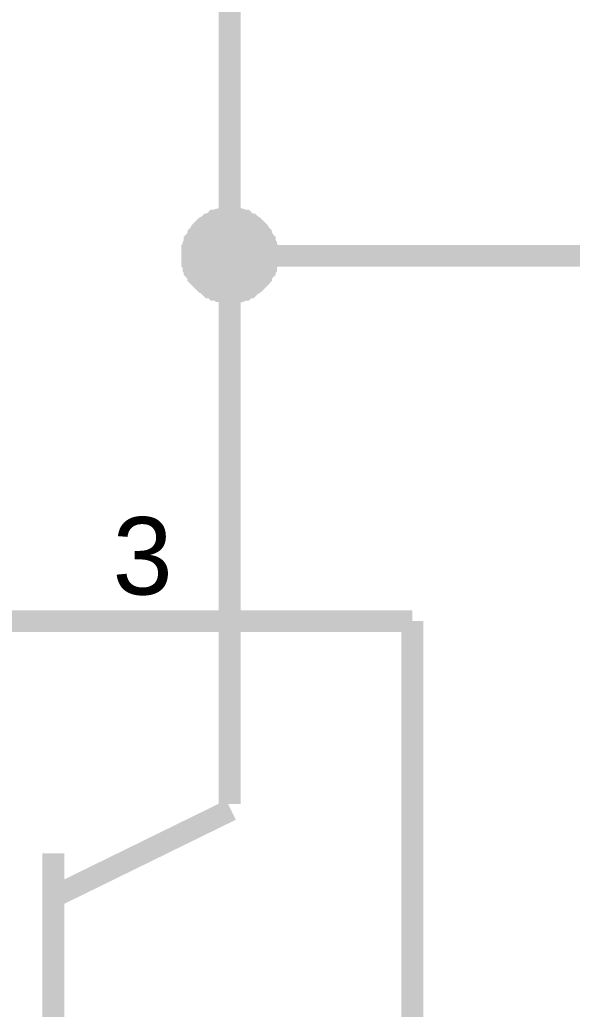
# Model space of a CAD drawing. Header units: millimetres. Extents: x -2024 to 917, y -725 to 13.
# Drawn here: x -1886.8 to -1879.24, y -621.99 to -608.44 of the extents above; entities that cross this region are included whole.
import ezdxf

# ---------------------------------------------------------------- set-up
doc = ezdxf.new("R2010")
doc.units = ezdxf.units.MM
doc.styles.get("Standard").update_dxf_attribs({"font": 'arial.ttf'})

msp = doc.modelspace()

# ---------------------------------------------------------------- linework, layer by layer
at = {"color": 7}
for points, const_width in [([(-1883.926, -606.674), (-1883.926, -609.174)], 0.3), ([(-1883.926, -609.174), (-1883.926, -611.675), (-1883.926, -614.175)], 0.3), ([(-1884.439, -611.675), (-1884.439, -611.641), (-1884.439, -611.625), (-1884.439, -611.592), (-1884.422, -611.575), (-1884.422, -611.542), (-1884.422, -611.526), (-1884.406, -611.492), (-1884.406, -611.476), (-1884.389, -611.459), (-1884.373, -611.426), (-1884.356, -611.41), (-1884.356, -611.393), (-1884.34, -611.377), (-1884.323, -611.343), (-1884.307, -611.327), (-1884.29, -611.31), (-1884.274, -611.294), (-1884.257, -611.277), (-1884.224, -611.261), (-1884.207, -611.244), (-1884.191, -611.244), (-1884.174, -611.227), (-1884.141, -611.211), (-1884.125, -611.194), (-1884.108, -611.194), (-1884.075, -611.178), (-1884.058, -611.178), (-1884.025, -611.178), (-1884.009, -611.161), (-1883.976, -611.161), (-1883.959, -611.161), (-1883.926, -611.161)], 0.3), ([(-1884.439, -611.675), (-1884.439, -611.641), (-1884.439, -611.625), (-1884.439, -611.592), (-1884.422, -611.575), (-1884.422, -611.542), (-1884.422, -611.526), (-1884.406, -611.492), (-1884.406, -611.476), (-1884.389, -611.459), (-1884.373, -611.426), (-1884.356, -611.41), (-1884.356, -611.393), (-1884.34, -611.377), (-1884.323, -611.343), (-1884.307, -611.327), (-1884.29, -611.31), (-1884.274, -611.294), (-1884.257, -611.277), (-1884.224, -611.261), (-1884.207, -611.244), (-1884.191, -611.244), (-1884.174, -611.227), (-1884.141, -611.211), (-1884.125, -611.194), (-1884.108, -611.194), (-1884.075, -611.178), (-1884.058, -611.178), (-1884.025, -611.178), (-1884.009, -611.161), (-1883.976, -611.161), (-1883.959, -611.161), (-1883.926, -611.161)], 0.3), ([(-1884.439, -611.675), (-1884.439, -611.641), (-1884.439, -611.625), (-1884.439, -611.592), (-1884.422, -611.575), (-1884.422, -611.542), (-1884.422, -611.526), (-1884.406, -611.492), (-1884.406, -611.476), (-1884.389, -611.459), (-1884.373, -611.426), (-1884.356, -611.41), (-1884.356, -611.393), (-1884.34, -611.377), (-1884.323, -611.343), (-1884.307, -611.327), (-1884.29, -611.31), (-1884.274, -611.294), (-1884.257, -611.277), (-1884.224, -611.261), (-1884.207, -611.244), (-1884.191, -611.244), (-1884.174, -611.227), (-1884.141, -611.211), (-1884.125, -611.194), (-1884.108, -611.194), (-1884.075, -611.178), (-1884.058, -611.178), (-1884.025, -611.178), (-1884.009, -611.161), (-1883.976, -611.161), (-1883.959, -611.161), (-1883.926, -611.161)], 0.3), ([(-1884.439, -611.675), (-1884.439, -611.641), (-1884.439, -611.625), (-1884.439, -611.592), (-1884.422, -611.575), (-1884.422, -611.542), (-1884.422, -611.526), (-1884.406, -611.492), (-1884.406, -611.476), (-1884.389, -611.459), (-1884.373, -611.426), (-1884.356, -611.41), (-1884.356, -611.393), (-1884.34, -611.377), (-1884.323, -611.343), (-1884.307, -611.327), (-1884.29, -611.31), (-1884.274, -611.294), (-1884.257, -611.277), (-1884.224, -611.261), (-1884.207, -611.244), (-1884.191, -611.244), (-1884.174, -611.227), (-1884.141, -611.211), (-1884.125, -611.194), (-1884.108, -611.194), (-1884.075, -611.178), (-1884.058, -611.178), (-1884.025, -611.178), (-1884.009, -611.161), (-1883.976, -611.161), (-1883.959, -611.161), (-1883.926, -611.161)], 0.3), ([(-1883.926, -611.161), (-1883.926, -611.161)], 0.3), ([(-1883.926, -611.161), (-1883.893, -611.161), (-1883.876, -611.161), (-1883.843, -611.161), (-1883.827, -611.178), (-1883.794, -611.178), (-1883.777, -611.178), (-1883.744, -611.194), (-1883.727, -611.194), (-1883.711, -611.211), (-1883.678, -611.227), (-1883.661, -611.244), (-1883.645, -611.244), (-1883.628, -611.261), (-1883.595, -611.277), (-1883.578, -611.294), (-1883.562, -611.31), (-1883.545, -611.327), (-1883.529, -611.343), (-1883.512, -611.377), (-1883.496, -611.393), (-1883.496, -611.41), (-1883.479, -611.426), (-1883.463, -611.459), (-1883.446, -611.476), (-1883.446, -611.492), (-1883.429, -611.526), (-1883.429, -611.542), (-1883.429, -611.575), (-1883.413, -611.592), (-1883.413, -611.625), (-1883.413, -611.641), (-1883.413, -611.675)], 0.3), ([(-1883.926, -611.161), (-1883.926, -611.161)], 0.3), ([(-1883.926, -611.161), (-1883.893, -611.161), (-1883.876, -611.161), (-1883.843, -611.161), (-1883.827, -611.178), (-1883.794, -611.178), (-1883.777, -611.178), (-1883.744, -611.194), (-1883.727, -611.194), (-1883.711, -611.211), (-1883.678, -611.227), (-1883.661, -611.244), (-1883.645, -611.244), (-1883.628, -611.261), (-1883.595, -611.277), (-1883.578, -611.294), (-1883.562, -611.31), (-1883.545, -611.327), (-1883.529, -611.343), (-1883.512, -611.377), (-1883.496, -611.393), (-1883.496, -611.41), (-1883.479, -611.426), (-1883.463, -611.459), (-1883.446, -611.476), (-1883.446, -611.492), (-1883.429, -611.526), (-1883.429, -611.542), (-1883.429, -611.575), (-1883.413, -611.592), (-1883.413, -611.625), (-1883.413, -611.641), (-1883.413, -611.675)], 0.3), ([(-1883.926, -611.161), (-1883.926, -611.161)], 0.3), ([(-1883.926, -611.161), (-1883.893, -611.161), (-1883.876, -611.161), (-1883.843, -611.161), (-1883.827, -611.178), (-1883.794, -611.178), (-1883.777, -611.178), (-1883.744, -611.194), (-1883.727, -611.194), (-1883.711, -611.211), (-1883.678, -611.227), (-1883.661, -611.244), (-1883.645, -611.244), (-1883.628, -611.261), (-1883.595, -611.277), (-1883.578, -611.294), (-1883.562, -611.31), (-1883.545, -611.327), (-1883.529, -611.343), (-1883.512, -611.377), (-1883.496, -611.393), (-1883.496, -611.41), (-1883.479, -611.426), (-1883.463, -611.459), (-1883.446, -611.476), (-1883.446, -611.492), (-1883.429, -611.526), (-1883.429, -611.542), (-1883.429, -611.575), (-1883.413, -611.592), (-1883.413, -611.625), (-1883.413, -611.641), (-1883.413, -611.675)], 0.3), ([(-1883.926, -611.161), (-1883.926, -611.161)], 0.3), ([(-1883.926, -611.161), (-1883.893, -611.161), (-1883.876, -611.161), (-1883.843, -611.161), (-1883.827, -611.178), (-1883.794, -611.178), (-1883.777, -611.178), (-1883.744, -611.194), (-1883.727, -611.194), (-1883.711, -611.211), (-1883.678, -611.227), (-1883.661, -611.244), (-1883.645, -611.244), (-1883.628, -611.261), (-1883.595, -611.277), (-1883.578, -611.294), (-1883.562, -611.31), (-1883.545, -611.327), (-1883.529, -611.343), (-1883.512, -611.377), (-1883.496, -611.393), (-1883.496, -611.41), (-1883.479, -611.426), (-1883.463, -611.459), (-1883.446, -611.476), (-1883.446, -611.492), (-1883.429, -611.526), (-1883.429, -611.542), (-1883.429, -611.575), (-1883.413, -611.592), (-1883.413, -611.625), (-1883.413, -611.641), (-1883.413, -611.675)], 0.3), ([(-1884.439, -611.675), (-1884.439, -611.641), (-1884.439, -611.625), (-1884.439, -611.592), (-1884.422, -611.575), (-1884.422, -611.542), (-1884.422, -611.526), (-1884.406, -611.492), (-1884.406, -611.476), (-1884.389, -611.459), (-1884.373, -611.426), (-1884.356, -611.41), (-1884.356, -611.393), (-1884.34, -611.377), (-1884.323, -611.343), (-1884.307, -611.327), (-1884.29, -611.31), (-1884.274, -611.294), (-1884.257, -611.277), (-1884.224, -611.261), (-1884.207, -611.244), (-1884.191, -611.244), (-1884.174, -611.227), (-1884.141, -611.211), (-1884.125, -611.194), (-1884.108, -611.194), (-1884.075, -611.178), (-1884.058, -611.178), (-1884.025, -611.178), (-1884.009, -611.161), (-1883.976, -611.161), (-1883.959, -611.161), (-1883.926, -611.161)], 0.0991), ([(-1884.439, -611.675), (-1884.439, -611.641), (-1884.439, -611.625), (-1884.439, -611.592), (-1884.422, -611.575), (-1884.422, -611.542), (-1884.422, -611.526), (-1884.406, -611.492), (-1884.406, -611.476), (-1884.389, -611.459), (-1884.373, -611.426), (-1884.356, -611.41), (-1884.356, -611.393), (-1884.34, -611.377), (-1884.323, -611.343), (-1884.307, -611.327), (-1884.29, -611.31), (-1884.274, -611.294), (-1884.257, -611.277), (-1884.224, -611.261), (-1884.207, -611.244), (-1884.191, -611.244), (-1884.174, -611.227), (-1884.141, -611.211), (-1884.125, -611.194), (-1884.108, -611.194), (-1884.075, -611.178), (-1884.058, -611.178), (-1884.025, -611.178), (-1884.009, -611.161), (-1883.976, -611.161), (-1883.959, -611.161), (-1883.926, -611.161)], 0.0991), ([(-1884.439, -611.675), (-1884.439, -611.641), (-1884.439, -611.625), (-1884.439, -611.592), (-1884.422, -611.575), (-1884.422, -611.542), (-1884.422, -611.526), (-1884.406, -611.492), (-1884.406, -611.476), (-1884.389, -611.459), (-1884.373, -611.426), (-1884.356, -611.41), (-1884.356, -611.393), (-1884.34, -611.377), (-1884.323, -611.343), (-1884.307, -611.327), (-1884.29, -611.31), (-1884.274, -611.294), (-1884.257, -611.277), (-1884.224, -611.261), (-1884.207, -611.244), (-1884.191, -611.244), (-1884.174, -611.227), (-1884.141, -611.211), (-1884.125, -611.194), (-1884.108, -611.194), (-1884.075, -611.178), (-1884.058, -611.178), (-1884.025, -611.178), (-1884.009, -611.161), (-1883.976, -611.161), (-1883.959, -611.161), (-1883.926, -611.161)], 0.0991), ([(-1884.439, -611.675), (-1884.439, -611.641), (-1884.439, -611.625), (-1884.439, -611.592), (-1884.422, -611.575), (-1884.422, -611.542), (-1884.422, -611.526), (-1884.406, -611.492), (-1884.406, -611.476), (-1884.389, -611.459), (-1884.373, -611.426), (-1884.356, -611.41), (-1884.356, -611.393), (-1884.34, -611.377), (-1884.323, -611.343), (-1884.307, -611.327), (-1884.29, -611.31), (-1884.274, -611.294), (-1884.257, -611.277), (-1884.224, -611.261), (-1884.207, -611.244), (-1884.191, -611.244), (-1884.174, -611.227), (-1884.141, -611.211), (-1884.125, -611.194), (-1884.108, -611.194), (-1884.075, -611.178), (-1884.058, -611.178), (-1884.025, -611.178), (-1884.009, -611.161), (-1883.976, -611.161), (-1883.959, -611.161), (-1883.926, -611.161)], 0.0991), ([(-1883.926, -611.161), (-1883.926, -611.161)], 0.0991), ([(-1883.926, -611.161), (-1883.893, -611.161), (-1883.876, -611.161), (-1883.843, -611.161), (-1883.827, -611.178), (-1883.794, -611.178), (-1883.777, -611.178), (-1883.744, -611.194), (-1883.727, -611.194), (-1883.711, -611.211), (-1883.678, -611.227), (-1883.661, -611.244), (-1883.645, -611.244), (-1883.628, -611.261), (-1883.595, -611.277), (-1883.578, -611.294), (-1883.562, -611.31), (-1883.545, -611.327), (-1883.529, -611.343), (-1883.512, -611.377), (-1883.496, -611.393), (-1883.496, -611.41), (-1883.479, -611.426), (-1883.463, -611.459), (-1883.446, -611.476), (-1883.446, -611.492), (-1883.429, -611.526), (-1883.429, -611.542), (-1883.429, -611.575), (-1883.413, -611.592), (-1883.413, -611.625), (-1883.413, -611.641), (-1883.413, -611.675)], 0.0991), ([(-1883.926, -611.161), (-1883.926, -611.161)], 0.0991), ([(-1883.926, -611.161), (-1883.893, -611.161), (-1883.876, -611.161), (-1883.843, -611.161), (-1883.827, -611.178), (-1883.794, -611.178), (-1883.777, -611.178), (-1883.744, -611.194), (-1883.727, -611.194), (-1883.711, -611.211), (-1883.678, -611.227), (-1883.661, -611.244), (-1883.645, -611.244), (-1883.628, -611.261), (-1883.595, -611.277), (-1883.578, -611.294), (-1883.562, -611.31), (-1883.545, -611.327), (-1883.529, -611.343), (-1883.512, -611.377), (-1883.496, -611.393), (-1883.496, -611.41), (-1883.479, -611.426), (-1883.463, -611.459), (-1883.446, -611.476), (-1883.446, -611.492), (-1883.429, -611.526), (-1883.429, -611.542), (-1883.429, -611.575), (-1883.413, -611.592), (-1883.413, -611.625), (-1883.413, -611.641), (-1883.413, -611.675)], 0.0991), ([(-1883.926, -611.161), (-1883.926, -611.161)], 0.0991), ([(-1883.926, -611.161), (-1883.893, -611.161), (-1883.876, -611.161), (-1883.843, -611.161), (-1883.827, -611.178), (-1883.794, -611.178), (-1883.777, -611.178), (-1883.744, -611.194), (-1883.727, -611.194), (-1883.711, -611.211), (-1883.678, -611.227), (-1883.661, -611.244), (-1883.645, -611.244), (-1883.628, -611.261), (-1883.595, -611.277), (-1883.578, -611.294), (-1883.562, -611.31), (-1883.545, -611.327), (-1883.529, -611.343), (-1883.512, -611.377), (-1883.496, -611.393), (-1883.496, -611.41), (-1883.479, -611.426), (-1883.463, -611.459), (-1883.446, -611.476), (-1883.446, -611.492), (-1883.429, -611.526), (-1883.429, -611.542), (-1883.429, -611.575), (-1883.413, -611.592), (-1883.413, -611.625), (-1883.413, -611.641), (-1883.413, -611.675)], 0.0991), ([(-1883.926, -611.161), (-1883.926, -611.161)], 0.0991), ([(-1883.926, -611.161), (-1883.893, -611.161), (-1883.876, -611.161), (-1883.843, -611.161), (-1883.827, -611.178), (-1883.794, -611.178), (-1883.777, -611.178), (-1883.744, -611.194), (-1883.727, -611.194), (-1883.711, -611.211), (-1883.678, -611.227), (-1883.661, -611.244), (-1883.645, -611.244), (-1883.628, -611.261), (-1883.595, -611.277), (-1883.578, -611.294), (-1883.562, -611.31), (-1883.545, -611.327), (-1883.529, -611.343), (-1883.512, -611.377), (-1883.496, -611.393), (-1883.496, -611.41), (-1883.479, -611.426), (-1883.463, -611.459), (-1883.446, -611.476), (-1883.446, -611.492), (-1883.429, -611.526), (-1883.429, -611.542), (-1883.429, -611.575), (-1883.413, -611.592), (-1883.413, -611.625), (-1883.413, -611.641), (-1883.413, -611.675)], 0.0991), ([(-1883.926, -612.171), (-1883.959, -612.171), (-1883.976, -612.171), (-1884.009, -612.171), (-1884.025, -612.155), (-1884.058, -612.155), (-1884.075, -612.155), (-1884.108, -612.138), (-1884.125, -612.138), (-1884.141, -612.122), (-1884.174, -612.105), (-1884.191, -612.105), (-1884.207, -612.089), (-1884.224, -612.072), (-1884.257, -612.055), (-1884.274, -612.039), (-1884.29, -612.022), (-1884.307, -612.006), (-1884.323, -611.989), (-1884.34, -611.973), (-1884.356, -611.956), (-1884.356, -611.94), (-1884.373, -611.906), (-1884.389, -611.89), (-1884.406, -611.873), (-1884.406, -611.84), (-1884.422, -611.824), (-1884.422, -611.807), (-1884.422, -611.774), (-1884.439, -611.757), (-1884.439, -611.724), (-1884.439, -611.708), (-1884.439, -611.675)], 0.3), ([(-1884.439, -611.675), (-1884.439, -611.675)], 0.3), ([(-1883.926, -612.171), (-1883.959, -612.171), (-1883.976, -612.171), (-1884.009, -612.171), (-1884.025, -612.155), (-1884.058, -612.155), (-1884.075, -612.155), (-1884.108, -612.138), (-1884.125, -612.138), (-1884.141, -612.122), (-1884.174, -612.105), (-1884.191, -612.105), (-1884.207, -612.089), (-1884.224, -612.072), (-1884.257, -612.055), (-1884.274, -612.039), (-1884.29, -612.022), (-1884.307, -612.006), (-1884.323, -611.989), (-1884.34, -611.973), (-1884.356, -611.956), (-1884.356, -611.94), (-1884.373, -611.906), (-1884.389, -611.89), (-1884.406, -611.873), (-1884.406, -611.84), (-1884.422, -611.824), (-1884.422, -611.807), (-1884.422, -611.774), (-1884.439, -611.757), (-1884.439, -611.724), (-1884.439, -611.708), (-1884.439, -611.675)], 0.3), ([(-1884.439, -611.675), (-1884.439, -611.675)], 0.3), ([(-1883.926, -612.171), (-1883.959, -612.171), (-1883.976, -612.171), (-1884.009, -612.171), (-1884.025, -612.155), (-1884.058, -612.155), (-1884.075, -612.155), (-1884.108, -612.138), (-1884.125, -612.138), (-1884.141, -612.122), (-1884.174, -612.105), (-1884.191, -612.105), (-1884.207, -612.089), (-1884.224, -612.072), (-1884.257, -612.055), (-1884.274, -612.039), (-1884.29, -612.022), (-1884.307, -612.006), (-1884.323, -611.989), (-1884.34, -611.973), (-1884.356, -611.956), (-1884.356, -611.94), (-1884.373, -611.906), (-1884.389, -611.89), (-1884.406, -611.873), (-1884.406, -611.84), (-1884.422, -611.824), (-1884.422, -611.807), (-1884.422, -611.774), (-1884.439, -611.757), (-1884.439, -611.724), (-1884.439, -611.708), (-1884.439, -611.675)], 0.3), ([(-1884.439, -611.675), (-1884.439, -611.675)], 0.3), ([(-1883.926, -612.171), (-1883.959, -612.171), (-1883.976, -612.171), (-1884.009, -612.171), (-1884.025, -612.155), (-1884.058, -612.155), (-1884.075, -612.155), (-1884.108, -612.138), (-1884.125, -612.138), (-1884.141, -612.122), (-1884.174, -612.105), (-1884.191, -612.105), (-1884.207, -612.089), (-1884.224, -612.072), (-1884.257, -612.055), (-1884.274, -612.039), (-1884.29, -612.022), (-1884.307, -612.006), (-1884.323, -611.989), (-1884.34, -611.973), (-1884.356, -611.956), (-1884.356, -611.94), (-1884.373, -611.906), (-1884.389, -611.89), (-1884.406, -611.873), (-1884.406, -611.84), (-1884.422, -611.824), (-1884.422, -611.807), (-1884.422, -611.774), (-1884.439, -611.757), (-1884.439, -611.724), (-1884.439, -611.708), (-1884.439, -611.675)], 0.3), ([(-1884.439, -611.675), (-1884.439, -611.675)], 0.3), ([(-1873.929, -617.917), (-1873.929, -611.675), (-1883.926, -611.675)], 0.3), ([(-1883.413, -611.675), (-1883.413, -611.708), (-1883.413, -611.724), (-1883.413, -611.757), (-1883.429, -611.774), (-1883.429, -611.807), (-1883.429, -611.824), (-1883.446, -611.84), (-1883.446, -611.873), (-1883.463, -611.89), (-1883.479, -611.906), (-1883.496, -611.94), (-1883.496, -611.956), (-1883.512, -611.973), (-1883.529, -611.989), (-1883.545, -612.006), (-1883.562, -612.022), (-1883.578, -612.039), (-1883.595, -612.055), (-1883.628, -612.072), (-1883.645, -612.089), (-1883.661, -612.105), (-1883.678, -612.105), (-1883.711, -612.122), (-1883.727, -612.138), (-1883.744, -612.138), (-1883.777, -612.155), (-1883.794, -612.155), (-1883.827, -612.155), (-1883.843, -612.171), (-1883.876, -612.171), (-1883.893, -612.171), (-1883.926, -612.171)], 0.3), ([(-1883.413, -611.675), (-1883.413, -611.708), (-1883.413, -611.724), (-1883.413, -611.757), (-1883.429, -611.774), (-1883.429, -611.807), (-1883.429, -611.824), (-1883.446, -611.84), (-1883.446, -611.873), (-1883.463, -611.89), (-1883.479, -611.906), (-1883.496, -611.94), (-1883.496, -611.956), (-1883.512, -611.973), (-1883.529, -611.989), (-1883.545, -612.006), (-1883.562, -612.022), (-1883.578, -612.039), (-1883.595, -612.055), (-1883.628, -612.072), (-1883.645, -612.089), (-1883.661, -612.105), (-1883.678, -612.105), (-1883.711, -612.122), (-1883.727, -612.138), (-1883.744, -612.138), (-1883.777, -612.155), (-1883.794, -612.155), (-1883.827, -612.155), (-1883.843, -612.171), (-1883.876, -612.171), (-1883.893, -612.171), (-1883.926, -612.171)], 0.3), ([(-1883.413, -611.675), (-1883.413, -611.708), (-1883.413, -611.724), (-1883.413, -611.757), (-1883.429, -611.774), (-1883.429, -611.807), (-1883.429, -611.824), (-1883.446, -611.84), (-1883.446, -611.873), (-1883.463, -611.89), (-1883.479, -611.906), (-1883.496, -611.94), (-1883.496, -611.956), (-1883.512, -611.973), (-1883.529, -611.989), (-1883.545, -612.006), (-1883.562, -612.022), (-1883.578, -612.039), (-1883.595, -612.055), (-1883.628, -612.072), (-1883.645, -612.089), (-1883.661, -612.105), (-1883.678, -612.105), (-1883.711, -612.122), (-1883.727, -612.138), (-1883.744, -612.138), (-1883.777, -612.155), (-1883.794, -612.155), (-1883.827, -612.155), (-1883.843, -612.171), (-1883.876, -612.171), (-1883.893, -612.171), (-1883.926, -612.171)], 0.3), ([(-1883.413, -611.675), (-1883.413, -611.708), (-1883.413, -611.724), (-1883.413, -611.757), (-1883.429, -611.774), (-1883.429, -611.807), (-1883.429, -611.824), (-1883.446, -611.84), (-1883.446, -611.873), (-1883.463, -611.89), (-1883.479, -611.906), (-1883.496, -611.94), (-1883.496, -611.956), (-1883.512, -611.973), (-1883.529, -611.989), (-1883.545, -612.006), (-1883.562, -612.022), (-1883.578, -612.039), (-1883.595, -612.055), (-1883.628, -612.072), (-1883.645, -612.089), (-1883.661, -612.105), (-1883.678, -612.105), (-1883.711, -612.122), (-1883.727, -612.138), (-1883.744, -612.138), (-1883.777, -612.155), (-1883.794, -612.155), (-1883.827, -612.155), (-1883.843, -612.171), (-1883.876, -612.171), (-1883.893, -612.171), (-1883.926, -612.171)], 0.3), ([(-1883.413, -611.675), (-1883.413, -611.675), (-1883.413, -611.675), (-1883.413, -611.675), (-1883.413, -611.675), (-1883.413, -611.675), (-1883.413, -611.675), (-1883.413, -611.675), (-1883.413, -611.675), (-1883.413, -611.675), (-1883.413, -611.675), (-1883.413, -611.675), (-1883.413, -611.675), (-1883.413, -611.675), (-1883.413, -611.675), (-1883.413, -611.675), (-1883.413, -611.675), (-1883.413, -611.675), (-1883.413, -611.675), (-1883.413, -611.675), (-1883.413, -611.675), (-1883.413, -611.675), (-1883.413, -611.675), (-1883.413, -611.675), (-1883.413, -611.675), (-1883.413, -611.675), (-1883.413, -611.675), (-1883.413, -611.675), (-1883.413, -611.675), (-1883.413, -611.675), (-1883.413, -611.675), (-1883.413, -611.675), (-1883.413, -611.675)], 0.3), ([(-1883.413, -611.675), (-1883.413, -611.675)], 0.3), ([(-1883.413, -611.675), (-1883.413, -611.675), (-1883.413, -611.675), (-1883.413, -611.675), (-1883.413, -611.675), (-1883.413, -611.675), (-1883.413, -611.675), (-1883.413, -611.675), (-1883.413, -611.675), (-1883.413, -611.675), (-1883.413, -611.675), (-1883.413, -611.675), (-1883.413, -611.675), (-1883.413, -611.675), (-1883.413, -611.675), (-1883.413, -611.675), (-1883.413, -611.675), (-1883.413, -611.675), (-1883.413, -611.675), (-1883.413, -611.675), (-1883.413, -611.675), (-1883.413, -611.675), (-1883.413, -611.675), (-1883.413, -611.675), (-1883.413, -611.675), (-1883.413, -611.675), (-1883.413, -611.675), (-1883.413, -611.675), (-1883.413, -611.675), (-1883.413, -611.675), (-1883.413, -611.675), (-1883.413, -611.675), (-1883.413, -611.675)], 0.3), ([(-1883.413, -611.675), (-1883.413, -611.675)], 0.3), ([(-1883.413, -611.675), (-1883.413, -611.675), (-1883.413, -611.675), (-1883.413, -611.675), (-1883.413, -611.675), (-1883.413, -611.675), (-1883.413, -611.675), (-1883.413, -611.675), (-1883.413, -611.675), (-1883.413, -611.675), (-1883.413, -611.675), (-1883.413, -611.675), (-1883.413, -611.675), (-1883.413, -611.675), (-1883.413, -611.675), (-1883.413, -611.675), (-1883.413, -611.675), (-1883.413, -611.675), (-1883.413, -611.675), (-1883.413, -611.675), (-1883.413, -611.675), (-1883.413, -611.675), (-1883.413, -611.675), (-1883.413, -611.675), (-1883.413, -611.675), (-1883.413, -611.675), (-1883.413, -611.675), (-1883.413, -611.675), (-1883.413, -611.675), (-1883.413, -611.675), (-1883.413, -611.675), (-1883.413, -611.675), (-1883.413, -611.675)], 0.3), ([(-1883.413, -611.675), (-1883.413, -611.675)], 0.3), ([(-1883.413, -611.675), (-1883.413, -611.675), (-1883.413, -611.675), (-1883.413, -611.675), (-1883.413, -611.675), (-1883.413, -611.675), (-1883.413, -611.675), (-1883.413, -611.675), (-1883.413, -611.675), (-1883.413, -611.675), (-1883.413, -611.675), (-1883.413, -611.675), (-1883.413, -611.675), (-1883.413, -611.675), (-1883.413, -611.675), (-1883.413, -611.675), (-1883.413, -611.675), (-1883.413, -611.675), (-1883.413, -611.675), (-1883.413, -611.675), (-1883.413, -611.675), (-1883.413, -611.675), (-1883.413, -611.675), (-1883.413, -611.675), (-1883.413, -611.675), (-1883.413, -611.675), (-1883.413, -611.675), (-1883.413, -611.675), (-1883.413, -611.675), (-1883.413, -611.675), (-1883.413, -611.675), (-1883.413, -611.675), (-1883.413, -611.675)], 0.3), ([(-1883.413, -611.675), (-1883.413, -611.675)], 0.3), ([(-1883.926, -612.171), (-1883.959, -612.171), (-1883.976, -612.171), (-1884.009, -612.171), (-1884.025, -612.155), (-1884.058, -612.155), (-1884.075, -612.155), (-1884.108, -612.138), (-1884.125, -612.138), (-1884.141, -612.122), (-1884.174, -612.105), (-1884.191, -612.105), (-1884.207, -612.089), (-1884.224, -612.072), (-1884.257, -612.055), (-1884.274, -612.039), (-1884.29, -612.022), (-1884.307, -612.006), (-1884.323, -611.989), (-1884.34, -611.973), (-1884.356, -611.956), (-1884.356, -611.94), (-1884.373, -611.906), (-1884.389, -611.89), (-1884.406, -611.873), (-1884.406, -611.84), (-1884.422, -611.824), (-1884.422, -611.807), (-1884.422, -611.774), (-1884.439, -611.757), (-1884.439, -611.724), (-1884.439, -611.708), (-1884.439, -611.675)], 0.0991), ([(-1884.439, -611.675), (-1884.439, -611.675)], 0.0991), ([(-1883.926, -612.171), (-1883.959, -612.171), (-1883.976, -612.171), (-1884.009, -612.171), (-1884.025, -612.155), (-1884.058, -612.155), (-1884.075, -612.155), (-1884.108, -612.138), (-1884.125, -612.138), (-1884.141, -612.122), (-1884.174, -612.105), (-1884.191, -612.105), (-1884.207, -612.089), (-1884.224, -612.072), (-1884.257, -612.055), (-1884.274, -612.039), (-1884.29, -612.022), (-1884.307, -612.006), (-1884.323, -611.989), (-1884.34, -611.973), (-1884.356, -611.956), (-1884.356, -611.94), (-1884.373, -611.906), (-1884.389, -611.89), (-1884.406, -611.873), (-1884.406, -611.84), (-1884.422, -611.824), (-1884.422, -611.807), (-1884.422, -611.774), (-1884.439, -611.757), (-1884.439, -611.724), (-1884.439, -611.708), (-1884.439, -611.675)], 0.0991), ([(-1884.439, -611.675), (-1884.439, -611.675)], 0.0991), ([(-1883.926, -612.171), (-1883.959, -612.171), (-1883.976, -612.171), (-1884.009, -612.171), (-1884.025, -612.155), (-1884.058, -612.155), (-1884.075, -612.155), (-1884.108, -612.138), (-1884.125, -612.138), (-1884.141, -612.122), (-1884.174, -612.105), (-1884.191, -612.105), (-1884.207, -612.089), (-1884.224, -612.072), (-1884.257, -612.055), (-1884.274, -612.039), (-1884.29, -612.022), (-1884.307, -612.006), (-1884.323, -611.989), (-1884.34, -611.973), (-1884.356, -611.956), (-1884.356, -611.94), (-1884.373, -611.906), (-1884.389, -611.89), (-1884.406, -611.873), (-1884.406, -611.84), (-1884.422, -611.824), (-1884.422, -611.807), (-1884.422, -611.774), (-1884.439, -611.757), (-1884.439, -611.724), (-1884.439, -611.708), (-1884.439, -611.675)], 0.0991), ([(-1884.439, -611.675), (-1884.439, -611.675)], 0.0991), ([(-1883.926, -612.171), (-1883.959, -612.171), (-1883.976, -612.171), (-1884.009, -612.171), (-1884.025, -612.155), (-1884.058, -612.155), (-1884.075, -612.155), (-1884.108, -612.138), (-1884.125, -612.138), (-1884.141, -612.122), (-1884.174, -612.105), (-1884.191, -612.105), (-1884.207, -612.089), (-1884.224, -612.072), (-1884.257, -612.055), (-1884.274, -612.039), (-1884.29, -612.022), (-1884.307, -612.006), (-1884.323, -611.989), (-1884.34, -611.973), (-1884.356, -611.956), (-1884.356, -611.94), (-1884.373, -611.906), (-1884.389, -611.89), (-1884.406, -611.873), (-1884.406, -611.84), (-1884.422, -611.824), (-1884.422, -611.807), (-1884.422, -611.774), (-1884.439, -611.757), (-1884.439, -611.724), (-1884.439, -611.708), (-1884.439, -611.675)], 0.0991), ([(-1884.439, -611.675), (-1884.439, -611.675)], 0.0991), ([(-1883.413, -611.675), (-1883.413, -611.708), (-1883.413, -611.724), (-1883.413, -611.757), (-1883.429, -611.774), (-1883.429, -611.807), (-1883.429, -611.824), (-1883.446, -611.84), (-1883.446, -611.873), (-1883.463, -611.89), (-1883.479, -611.906), (-1883.496, -611.94), (-1883.496, -611.956), (-1883.512, -611.973), (-1883.529, -611.989), (-1883.545, -612.006), (-1883.562, -612.022), (-1883.578, -612.039), (-1883.595, -612.055), (-1883.628, -612.072), (-1883.645, -612.089), (-1883.661, -612.105), (-1883.678, -612.105), (-1883.711, -612.122), (-1883.727, -612.138), (-1883.744, -612.138), (-1883.777, -612.155), (-1883.794, -612.155), (-1883.827, -612.155), (-1883.843, -612.171), (-1883.876, -612.171), (-1883.893, -612.171), (-1883.926, -612.171)], 0.0991), ([(-1883.413, -611.675), (-1883.413, -611.708), (-1883.413, -611.724), (-1883.413, -611.757), (-1883.429, -611.774), (-1883.429, -611.807), (-1883.429, -611.824), (-1883.446, -611.84), (-1883.446, -611.873), (-1883.463, -611.89), (-1883.479, -611.906), (-1883.496, -611.94), (-1883.496, -611.956), (-1883.512, -611.973), (-1883.529, -611.989), (-1883.545, -612.006), (-1883.562, -612.022), (-1883.578, -612.039), (-1883.595, -612.055), (-1883.628, -612.072), (-1883.645, -612.089), (-1883.661, -612.105), (-1883.678, -612.105), (-1883.711, -612.122), (-1883.727, -612.138), (-1883.744, -612.138), (-1883.777, -612.155), (-1883.794, -612.155), (-1883.827, -612.155), (-1883.843, -612.171), (-1883.876, -612.171), (-1883.893, -612.171), (-1883.926, -612.171)], 0.0991), ([(-1883.413, -611.675), (-1883.413, -611.708), (-1883.413, -611.724), (-1883.413, -611.757), (-1883.429, -611.774), (-1883.429, -611.807), (-1883.429, -611.824), (-1883.446, -611.84), (-1883.446, -611.873), (-1883.463, -611.89), (-1883.479, -611.906), (-1883.496, -611.94), (-1883.496, -611.956), (-1883.512, -611.973), (-1883.529, -611.989), (-1883.545, -612.006), (-1883.562, -612.022), (-1883.578, -612.039), (-1883.595, -612.055), (-1883.628, -612.072), (-1883.645, -612.089), (-1883.661, -612.105), (-1883.678, -612.105), (-1883.711, -612.122), (-1883.727, -612.138), (-1883.744, -612.138), (-1883.777, -612.155), (-1883.794, -612.155), (-1883.827, -612.155), (-1883.843, -612.171), (-1883.876, -612.171), (-1883.893, -612.171), (-1883.926, -612.171)], 0.0991), ([(-1883.413, -611.675), (-1883.413, -611.708), (-1883.413, -611.724), (-1883.413, -611.757), (-1883.429, -611.774), (-1883.429, -611.807), (-1883.429, -611.824), (-1883.446, -611.84), (-1883.446, -611.873), (-1883.463, -611.89), (-1883.479, -611.906), (-1883.496, -611.94), (-1883.496, -611.956), (-1883.512, -611.973), (-1883.529, -611.989), (-1883.545, -612.006), (-1883.562, -612.022), (-1883.578, -612.039), (-1883.595, -612.055), (-1883.628, -612.072), (-1883.645, -612.089), (-1883.661, -612.105), (-1883.678, -612.105), (-1883.711, -612.122), (-1883.727, -612.138), (-1883.744, -612.138), (-1883.777, -612.155), (-1883.794, -612.155), (-1883.827, -612.155), (-1883.843, -612.171), (-1883.876, -612.171), (-1883.893, -612.171), (-1883.926, -612.171)], 0.0991), ([(-1883.413, -611.675), (-1883.413, -611.675), (-1883.413, -611.675), (-1883.413, -611.675), (-1883.413, -611.675), (-1883.413, -611.675), (-1883.413, -611.675), (-1883.413, -611.675), (-1883.413, -611.675), (-1883.413, -611.675), (-1883.413, -611.675), (-1883.413, -611.675), (-1883.413, -611.675), (-1883.413, -611.675), (-1883.413, -611.675), (-1883.413, -611.675), (-1883.413, -611.675), (-1883.413, -611.675), (-1883.413, -611.675), (-1883.413, -611.675), (-1883.413, -611.675), (-1883.413, -611.675), (-1883.413, -611.675), (-1883.413, -611.675), (-1883.413, -611.675), (-1883.413, -611.675), (-1883.413, -611.675), (-1883.413, -611.675), (-1883.413, -611.675), (-1883.413, -611.675), (-1883.413, -611.675), (-1883.413, -611.675), (-1883.413, -611.675)], 0.0991), ([(-1883.413, -611.675), (-1883.413, -611.675)], 0.0991), ([(-1883.413, -611.675), (-1883.413, -611.675), (-1883.413, -611.675), (-1883.413, -611.675), (-1883.413, -611.675), (-1883.413, -611.675), (-1883.413, -611.675), (-1883.413, -611.675), (-1883.413, -611.675), (-1883.413, -611.675), (-1883.413, -611.675), (-1883.413, -611.675), (-1883.413, -611.675), (-1883.413, -611.675), (-1883.413, -611.675), (-1883.413, -611.675), (-1883.413, -611.675), (-1883.413, -611.675), (-1883.413, -611.675), (-1883.413, -611.675), (-1883.413, -611.675), (-1883.413, -611.675), (-1883.413, -611.675), (-1883.413, -611.675), (-1883.413, -611.675), (-1883.413, -611.675), (-1883.413, -611.675), (-1883.413, -611.675), (-1883.413, -611.675), (-1883.413, -611.675), (-1883.413, -611.675), (-1883.413, -611.675), (-1883.413, -611.675)], 0.0991), ([(-1883.413, -611.675), (-1883.413, -611.675)], 0.0991), ([(-1883.413, -611.675), (-1883.413, -611.675), (-1883.413, -611.675), (-1883.413, -611.675), (-1883.413, -611.675), (-1883.413, -611.675), (-1883.413, -611.675), (-1883.413, -611.675), (-1883.413, -611.675), (-1883.413, -611.675), (-1883.413, -611.675), (-1883.413, -611.675), (-1883.413, -611.675), (-1883.413, -611.675), (-1883.413, -611.675), (-1883.413, -611.675), (-1883.413, -611.675), (-1883.413, -611.675), (-1883.413, -611.675), (-1883.413, -611.675), (-1883.413, -611.675), (-1883.413, -611.675), (-1883.413, -611.675), (-1883.413, -611.675), (-1883.413, -611.675), (-1883.413, -611.675), (-1883.413, -611.675), (-1883.413, -611.675), (-1883.413, -611.675), (-1883.413, -611.675), (-1883.413, -611.675), (-1883.413, -611.675), (-1883.413, -611.675)], 0.0991), ([(-1883.413, -611.675), (-1883.413, -611.675)], 0.0991), ([(-1883.413, -611.675), (-1883.413, -611.675), (-1883.413, -611.675), (-1883.413, -611.675), (-1883.413, -611.675), (-1883.413, -611.675), (-1883.413, -611.675), (-1883.413, -611.675), (-1883.413, -611.675), (-1883.413, -611.675), (-1883.413, -611.675), (-1883.413, -611.675), (-1883.413, -611.675), (-1883.413, -611.675), (-1883.413, -611.675), (-1883.413, -611.675), (-1883.413, -611.675), (-1883.413, -611.675), (-1883.413, -611.675), (-1883.413, -611.675), (-1883.413, -611.675), (-1883.413, -611.675), (-1883.413, -611.675), (-1883.413, -611.675), (-1883.413, -611.675), (-1883.413, -611.675), (-1883.413, -611.675), (-1883.413, -611.675), (-1883.413, -611.675), (-1883.413, -611.675), (-1883.413, -611.675), (-1883.413, -611.675), (-1883.413, -611.675)], 0.0991), ([(-1883.413, -611.675), (-1883.413, -611.675)], 0.0991), ([(-1883.926, -619.176), (-1883.926, -614.175)], 0.3), ([(-1900.179, -616.675), (-1881.427, -616.675)], 0.3), ([(-1881.427, -616.675), (-1881.427, -626.677)], 0.3), ([(-1883.909, -619.259), (-1886.342, -620.451)], 0.3), ([(-1886.342, -619.855), (-1886.342, -623.597)], 0.3)]:
    msp.add_lwpolyline(points, dxfattribs=dict(at, const_width=const_width))
at = {"color": 7, "const_width": 0.508}
msp.add_lwpolyline([(-1884.209, -611.663, 1), (-1883.701, -611.663, 1)], format="xyb", close=True, dxfattribs=at)

# ---------------------------------------------------------------- texts
at = {"color": 7}
msp.add_text('3', height=1.06, dxfattribs=at).set_placement((-1885.531, -616.311))

doc.saveas('drawing.dxf')
